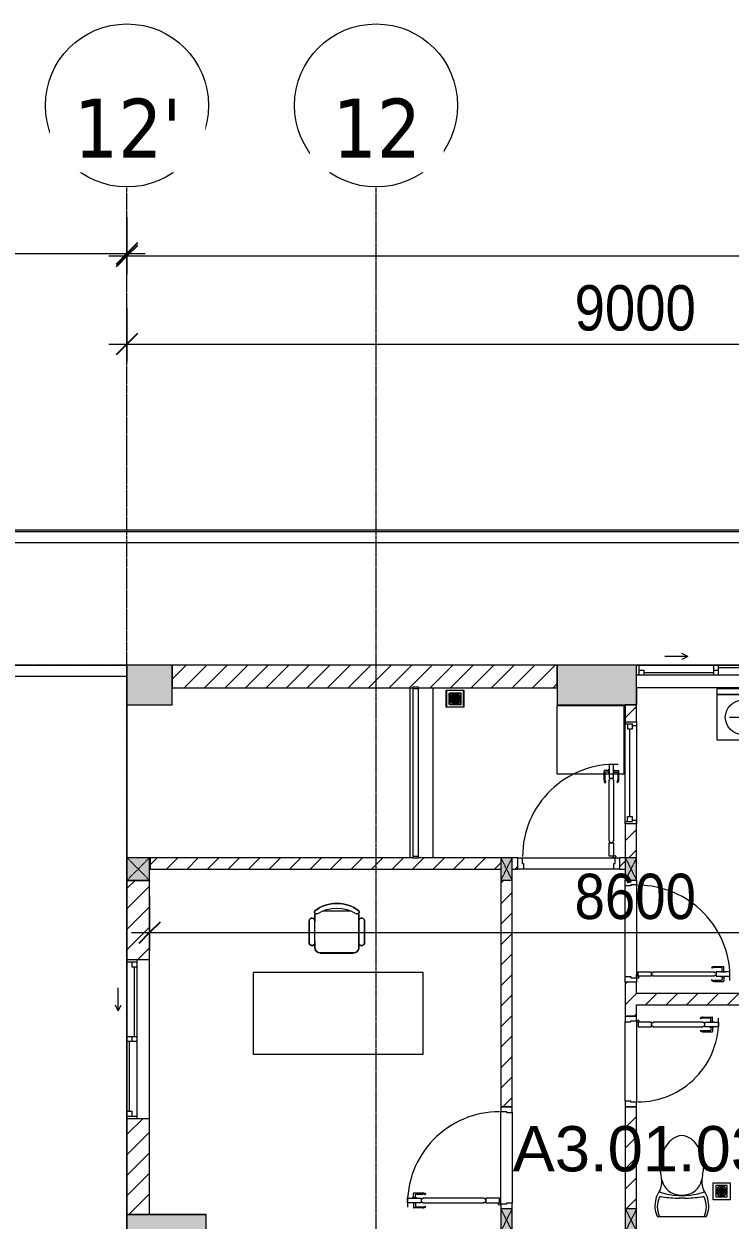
# Model space of a CAD drawing. Header units: millimetres. Extents: x 962 to 241049, y -15958 to 84407.
# Drawn here: x 168222 to 174457, y 73337 to 83899 of the extents above; entities that cross this region are included whole.
import ezdxf

# ---------------------------------------------------------------- set-up
doc = ezdxf.new("R2010")
doc.units = ezdxf.units.MM
for name, pattern in [('Dash', [6, 3, -3]), ('Grid Line', [22.225, 12.7, -3.175, 3.175, -3.175]), ('IMPORT-CENTER _3_', [10.16, 6.35, -1.27, 1.27, -1.27])]:
    doc.linetypes.add(name, pattern=pattern)
for name, color, linetype, lineweight in [('0-1', 7, 'Continuous', 5), ('A-ANNO-DIMS', 211, 'Continuous', 9), ('A-ANNO-DIMS-160', 211, 'Continuous', 9), ('A-AREA-IDEN', 2, 'Continuous', 9), ('A-DETL-GENF-1', 9, 'Continuous', 9), ('A-DOOR-1', 254, 'Continuous', 9), ('A-DOOR-2', 9, 'Continuous', 9), ('A-FLOR', 192, 'Continuous', 9), ('A-FLOR-1', 250, 'Continuous', 9), ('A-FLOR-2', 9, 'Continuous', 9), ('A-FLOR-HRAL-1', 254, 'Continuous', 9), ('A-FLOR-HRAL-2', 9, 'Continuous', 9), ('A-GLAZ', 151, 'Continuous', 9), ('A-GLAZ-1', 254, 'Continuous', 9), ('A-GLAZ-2', 9, 'Continuous', 9), ('A-WALL', 113, 'Continuous', 9), ('A-WALL-1', 253, 'Continuous', 18), ('A-WALL-2', 9, 'Continuous', 9), ('A-WALL-3', 113, 'Continuous', 18), ('A-WALL-PATT-1', 10, 'Continuous', 9), ('A-WALL-PATT-2', 111, 'Continuous', 9), ('G-IMPT', 8, 'Continuous', 9), ('G-IMPT-1', 254, 'Continuous', 9), ('G-IMPT-2', 8, 'IMPORT-CENTER _3_', 9), ('I-FURN', 30, 'Continuous', 9), ('I-FURN-1', 254, 'Continuous', 9), ('M-EQPM', 50, 'Continuous', 9), ('M-EQPM-1', 254, 'Continuous', 9), ('P-SANR-FIXT-1', 254, 'Continuous', 9), ('S-COLS', 52, 'Continuous', 9), ('S-COLS-1', 52, 'Continuous', 5), ('S-COLS-2', 7, 'Continuous', 18), ('S-COLS-4', 254, 'Continuous', 9), ('S-COLS-5', 253, 'Continuous', 18), ('S-COLS-6', 52, 'Continuous', 18), ('S-COLS-7', 52, 'Dash', 9), ('S-COLS-HDLN', 52, 'Dash', 9), ('S-COLS-HDLN-1', 9, 'Dash', 9), ('S-GRID-1', 1, 'Grid Line', 9), ('S-GRID-IDEN', 1, 'Continuous', 9)]:
    doc.layers.add(name, color=color, linetype=linetype, lineweight=lineweight)
doc.styles.add('Arial_11', font='arial_0.ttf', dxfattribs={"height": 400})
doc.styles.add('Tahoma_B', font='tahomabd_0.ttf', dxfattribs={"height": 520})
doc.styles.add('UTM Avo', font='UTM Avo.ttf', dxfattribs={"width": 0.9, "height": 400})
doc.dimstyles.new('1_Dim_chi_tiet_2_5', dxfattribs={"dimscale": 304.8, "dimtxt": 399.720379, "dimasz": 0.629921, "dimexe": 0.524934, "dimexo": 0.0625, "dimgap": 0.052493, "dimtad": 1, "dimdec": 0, "dimrnd": 5, "dimzin": 0, "dimdsep": 46, "dimtxsty": 'UTM Avo', "dimblk1": 'OBLIQUE', "dimblk2": 'OBLIQUE', "dimsah": 1, "dimcen": 0.09, "dimdle": 0.524934, "dimazin": 0, "dimtfac": 1, "dimtdec": 4, "dimtix": 1, "dimtmove": 0, "dimatfit": 3, "dimfxl": 1.049869, "dimfxlon": 1, "dimtvp": 1, "dimtolj": 1, "dimtzin": 0, "dimarcsym": 2})
doc.dimstyles.new('1_Dim_chi_tiet_2_5_1', dxfattribs={"dimscale": 304.8, "dimtxt": 399.720379, "dimasz": 0.629921, "dimexe": 0.524934, "dimexo": 0.0625, "dimgap": 0.052493, "dimtad": 1, "dimdec": 0, "dimrnd": 5, "dimzin": 0, "dimdsep": 46, "dimtxsty": 'UTM Avo', "dimblk1": 'OBLIQUE', "dimblk2": 'OBLIQUE', "dimsah": 1, "dimcen": 0.09, "dimdle": 0.524934, "dimazin": 0, "dimtfac": 1, "dimtdec": 4, "dimtix": 1, "dimtmove": 0, "dimatfit": 3, "dimfxl": 1.049869, "dimfxlon": 1, "dimtvp": 1, "dimtolj": 1, "dimtzin": 0, "dimarcsym": 2})
pattern_1 = [(45, (0, 0), (-90.50967, 90.50967), [])]
pattern_2 = [(45, (63179.03, 0), (-90.50967, 90.50967), [])]

# ---------------------------------------------------------------- blocks, each defined once
blk = doc.blocks.new('NCV_TKTC_KET CAU_rvt-1-TKCS_MB TẦNG 1')
at = {"layer": 'S-COLS-1'}
for points in [[(106353, 77887), (106353, 78237), (105953, 78237), (105953, 77887), (106088, 77887)], [(110452, 77887), (110452, 78237), (109752, 78237), (109752, 77887)]]:
    blk.add_hatch(color=256, dxfattribs=at).paths.add_polyline_path(points)
h = blk.add_hatch(color=256, dxfattribs=at)
h.paths.add_polyline_path([(106653, 73037), (106653, 73387), (105953, 73387), (105953, 73037), (106088, 73037)])
h.paths.add_polyline_path([(105978, 73182), (105978, 73192), (106028, 73192), (106028, 73182)])
at = {"layer": 'A-FLOR-1'}
for p, q in [((105953, 77887), (105953, 76537)), ((105952, 76537), (105952, 69962)), ((106158, 76537), (106153, 76537))]:
    blk.add_line(p, q, dxfattribs=at)
at = {"layer": 'S-COLS-2'}
for p, q in [((106353, 78237), (105953, 78237)), ((105953, 78237), (105953, 77887)), ((106353, 77887), (106353, 78237)), ((109752, 78237), (109752, 77887)), ((110452, 78237), (109752, 78237)), ((110452, 77887), (110452, 78037)), ((105953, 77887), (106353, 77887)), ((109752, 77887), (110452, 77887)), ((106653, 73387), (105953, 73387)), ((105953, 73387), (105953, 73037)), ((106653, 73037), (106653, 73387))]:
    blk.add_line(p, q, dxfattribs=at)
blk = doc.blocks.new('DOOR_CW_01 CANH MO-PANEL KINH - DIW_01-900x2200-CỬA GỖ VÂN LAMINATE-V86-TKCS_MB TẦNG 1')
at = {"layer": 'A-DETL-GENF-1'}
for p, q in [((-397, -182), (-397, -62)), ((-397, -62), (-357, -62)), ((-357, -62), (-357, -182)), ((-357, -182), (-397, -182)), ((-397, -196), (-391, -196)), ((-397, -738), (-397, -196)), ((-391, -196), (-391, -182)), ((-391, -182), (-363, -182)), ((-363, -182), (-363, -196)), ((-357, -196), (-363, -196)), ((-357, -196), (-357, -738)), ((-442, -737), (-442, -816)), ((-434, -711), (-427, -716)), ((-434, -800), (-434, -737)), ((-397, -738), (-391, -738)), ((-391, -752), (-391, -738)), ((-357, -738), (-363, -738)), ((-363, -738), (-363, -752)), ((-320, -711), (-327, -716)), ((-320, -800), (-320, -737)), ((-312, -737), (-312, -816)), ((-399, -820), (-438, -820)), ((-399, -804), (-430, -804)), ((-399, -792), (-399, -832)), ((-397, -792), (-399, -792)), ((-399, -832), (-397, -832)), ((-357, -752), (-397, -752)), ((-397, -752), (-397, -872)), ((-397, -792), (-397, -832)), ((-363, -752), (-391, -752)), ((-357, -872), (-357, -752)), ((-357, -792), (-357, -832)), ((-357, -792), (-355, -792)), ((-355, -832), (-357, -832)), ((-355, -792), (-355, -832)), ((-355, -804), (-324, -804)), ((-355, -820), (-316, -820)), ((-397, -872), (-357, -872))]:
    blk.add_line(p, q, dxfattribs=at)
blk.add_circle((-407, -60), 10, dxfattribs=at)
for centre, radius, start, end in [((-407, -60), 814, 268, 0), ((-397, -737), 45, 145, 180), ((-397, -737), 37, 145, 180), ((-357, -737), 37, 0, 35), ((-357, -737), 45, 360, 35), ((-438, -816), 4, 180, 270), ((-430, -800), 4, 180, 270), ((-324, -800), 4, 270, 0), ((-316, -816), 4, 270, 0)]:
    blk.add_arc(centre, radius, start, end, dxfattribs=at)
at = {"layer": 'A-DOOR-2'}
for p, q in [((-450, -50), (-450, 50)), ((-450, 50), (-400, 50)), ((-400, 50), (-400, 0)), ((400, 0), (400, 50)), ((400, 50), (450, 50)), ((-410, -50), (-450, -50)), ((-410, 0), (-410, -50)), ((-400, 0), (-410, 0)), ((-407, -50), (-382, -50)), ((410, 0), (400, 0)), ((410, -50), (410, 0)), ((450, -50), (410, -50))]:
    blk.add_line(p, q, dxfattribs=at)
blk = doc.blocks.new('DOOR_CW_01 CANH MO-PANEL KINH - DIG_02-800x2200-CỬA NHÔM KÍNH-400864-TKCS_MB TẦNG 1')
at = {"layer": 'A-DETL-GENF-1'}
for p, q in [((-347, 772), (-307, 772)), ((-347, 652), (-347, 772)), ((-307, 772), (-307, 652)), ((-392, 637), (-392, 716)), ((-349, 720), (-388, 720)), ((-384, 700), (-384, 637)), ((-349, 704), (-380, 704)), ((-349, 732), (-347, 732)), ((-349, 692), (-349, 732)), ((-347, 692), (-349, 692)), ((-347, 692), (-347, 732)), ((-307, 652), (-347, 652)), ((-347, 638), (-341, 638)), ((-347, 638), (-347, 196)), ((-313, 652), (-341, 652)), ((-341, 652), (-341, 638)), ((-313, 638), (-313, 652)), ((-307, 638), (-313, 638)), ((-307, 692), (-307, 732)), ((-305, 732), (-307, 732)), ((-307, 692), (-305, 692)), ((-307, 196), (-307, 638)), ((-305, 692), (-305, 732)), ((-305, 720), (-266, 720)), ((-305, 704), (-274, 704)), ((-270, 700), (-270, 637)), ((-262, 637), (-262, 716)), ((-384, 611), (-377, 616)), ((-270, 611), (-277, 616)), ((-347, 196), (-341, 196)), ((-307, 182), (-347, 182)), ((-347, 182), (-347, 62)), ((-341, 196), (-341, 182)), ((-341, 182), (-313, 182)), ((-307, 196), (-313, 196)), ((-313, 182), (-313, 196)), ((-307, 62), (-307, 182)), ((-347, 62), (-307, 62))]:
    blk.add_line(p, q, dxfattribs=at)
blk.add_circle((-357, 60), 10, dxfattribs=at)
for centre, radius, start, end in [((-357, 60), 714, 360, 92), ((-388, 716), 4, 90, 180), ((-347, 637), 45, 180, 215), ((-380, 700), 4, 90, 180), ((-347, 637), 37, 180, 215), ((-307, 637), 37, 325, 0), ((-274, 700), 4, 0, 90), ((-307, 637), 45, 325, 0), ((-266, 716), 4, 0, 90)]:
    blk.add_arc(centre, radius, start, end, dxfattribs=at)
at = {"layer": 'A-DOOR-2'}
for p, q in [((-360, 50), (-400, 50)), ((-400, 50), (-400, -50)), ((-360, 0), (-360, 50)), ((-350, 0), (-360, 0)), ((-357, 50), (-332, 50)), ((-350, -50), (-350, 0)), ((360, 0), (350, 0)), ((350, 0), (350, -50)), ((400, 50), (360, 50)), ((360, 50), (360, 0)), ((400, -50), (400, 50)), ((-400, -50), (-350, -50)), ((350, -50), (400, -50))]:
    blk.add_line(p, q, dxfattribs=at)
blk = doc.blocks.new('DOOR_CW_01 CANH MO-PANEL KINH - DIW_01-900x2200-CỬA GỖ VÂN LAMINATE-V24-TKCS_MB TẦNG 1')
at = {"layer": 'A-DETL-GENF-1'}
for p, q in [((-397, 872), (-357, 872)), ((-397, 752), (-397, 872)), ((-357, 872), (-357, 752)), ((-442, 737), (-442, 816)), ((-399, 820), (-438, 820)), ((-434, 800), (-434, 737)), ((-399, 804), (-430, 804)), ((-399, 832), (-397, 832)), ((-399, 792), (-399, 832)), ((-397, 792), (-399, 792)), ((-397, 792), (-397, 832)), ((-357, 752), (-397, 752)), ((-363, 752), (-391, 752)), ((-391, 752), (-391, 738)), ((-363, 738), (-363, 752)), ((-357, 792), (-357, 832)), ((-355, 832), (-357, 832)), ((-357, 792), (-355, 792)), ((-355, 792), (-355, 832)), ((-355, 820), (-316, 820)), ((-355, 804), (-324, 804)), ((-320, 800), (-320, 737)), ((-312, 737), (-312, 816)), ((-434, 711), (-427, 716)), ((-397, 738), (-391, 738)), ((-397, 738), (-397, 196)), ((-357, 738), (-363, 738)), ((-357, 196), (-357, 738)), ((-320, 711), (-327, 716)), ((-397, 196), (-391, 196)), ((-357, 182), (-397, 182)), ((-397, 182), (-397, 62)), ((-391, 196), (-391, 182)), ((-391, 182), (-363, 182)), ((-357, 196), (-363, 196)), ((-363, 182), (-363, 196)), ((-357, 62), (-357, 182)), ((-397, 62), (-357, 62))]:
    blk.add_line(p, q, dxfattribs=at)
blk.add_circle((-407, 60), 10, dxfattribs=at)
for centre, radius, start, end in [((-407, 60), 814, 360, 92), ((-438, 816), 4, 90, 180), ((-430, 800), 4, 90, 180), ((-324, 800), 4, 360, 90), ((-316, 816), 4, 0, 90), ((-397, 737), 45, 180, 215), ((-397, 737), 37, 180, 215), ((-357, 737), 37, 325, 0), ((-357, 737), 45, 325, 0)]:
    blk.add_arc(centre, radius, start, end, dxfattribs=at)
at = {"layer": 'A-DOOR-2'}
for p, q in [((-410, 50), (-450, 50)), ((-410, 0), (-410, 50)), ((-400, 0), (-410, 0)), ((-407, 50), (-382, 50)), ((-400, -50), (-400, 0)), ((410, 0), (400, 0)), ((400, 0), (400, -50)), ((450, 50), (410, 50)), ((410, 50), (410, 0)), ((450, -50), (450, 50)), ((-450, -50), (-400, -50)), ((400, -50), (450, -50))]:
    blk.add_line(p, q, dxfattribs=at)
blk = doc.blocks.new('TOILET - TOILET-400871-TKCS_MB TẦNG 1')
at = {"layer": 'P-SANR-FIXT-1'}
for p, q in [((-172, 330), (-179, 355)), ((172, 330), (179, 355)), ((214, 19), (-214, 19)), ((194, 20), (-194, 20))]:
    blk.add_line(p, q, dxfattribs=at)
for centre, radius, start, end in [((45, 529), 218, 115.2282, 156.7784), ((0, 624), 112, 64.7718, 115.2282), ((-45, 529), 218, 23.2216, 64.7718), ((137, 461), 330, 152.3122, 185.6513), ((-137, 461), 330, 356.3165, 27.6878), ((-719, 298), 544, 4.5441, 13.9464), ((-1948, 805), 2171, 349.1051, 350.319), ((-343, 327), 167, 332.62, 4.5441), ((0, 384), 180, 197.4036, 232.5964), ((0, 384), 180, 307.4036, 342.5964), ((343, 327), 167, 175.4559, 207.38), ((719, 298), 544, 169.7121, 175.4559), ((-4, 116), 234, 144.7853, 164.7039), ((-195, 224), 13.8, 71.0073, 129.3276), ((1, 792), 587, 251.0073, 264.1678), ((0, 416), 206, 237.9268, 270), ((0, 416), 206, 270, 302.0732), ((-1, 792), 587, 275.8322, 288.9927), ((195, 224), 13.8, 50.6724, 108.9927), ((4, 116), 234, 15.2961, 35.2147), ((2, 114), 240, 164.7039, 183.5487), ((-10, 107), 207, 156.2862, 203.7138), ((-189, 186), 11.7, 82.4212, 154.5895), ((179, 2951), 2778, 262.4212, 262.7649), ((-14, 1400), 1216, 262.593, 269.6026), ((0, 787), 581, 264.1678, 275.8322), ((0, 3463), 3278, 269.6026, 270.3974), ((14, 1400), 1216, 270.3974, 277.407), ((-179, 2951), 2778, 277.2351, 277.5788), ((189, 186), 11.7, 25.4105, 97.5788), ((10, 107), 207, 336.2862, 23.7138), ((-2, 114), 240, 356.4513, 15.2961), ((-46, 111), 192, 183.5487, 208.7191), ((-194, 26), 6.48, 203.7138, 267.6832), ((194, 26), 6.48, 272.3168, 336.2862), ((46, 111), 192, 331.2809, 356.4513)]:
    blk.add_arc(centre, radius, start, end, dxfattribs=at)
blk = doc.blocks.new('BAN LV A - BAN LV A_dwg_ban hoc2-348006-TKCS_MB TẦNG 1')
at = {"layer": 'I-FURN'}
for p, q in [((146, 437), (-146, 437)), ((-243, 354), (-243, 162)), ((-194, 389), (-194, 113)), ((194, 113), (194, 389)), ((194, 351), (194, 151)), ((244, 162), (244, 354)), ((-121, 65), (121, 65))]:
    blk.add_line(p, q, dxfattribs=at)
at = {"layer": 'I-FURN', "flags": 128}
blk.add_lwpolyline([(-738, 611), (-738, 1331), (-155, 1331), (762, 1331), (762, 611)], close=True, dxfattribs=at)
at = {"layer": 'I-FURN'}
for centre, radius, start, end in [((-146, 389), 48.6, 90, 180), ((146, 389), 48.6, 360, 90), ((-219, 347), 25.3, 343.7398, 163.7398), ((219, 347), 25.3, 16.2602, 170.7054), ((-219, 155), 25.3, 163.7398, 16.2602), ((-146, 113), 48.6, 180, 207.5844), ((146, 113), 48.6, 332.4156, 0), ((219, 155), 25.3, 189.2946, 16.2602), ((-180, 75), 17.8, 57.9726, 216.6901), ((0, 324), 324, 233.1301, 306.8699), ((0, 359), 318, 237.5758, 302.4242), ((180, 75), 17.8, 323.3099, 122.0274)]:
    blk.add_arc(centre, radius, start, end, dxfattribs=at)
blk = doc.blocks.new('BAN LV A - BAN LV A_dwg-348005-TKCS_MB TẦNG 1')
at = {"extrusion": (0, 0, -1), "zscale": -1, "rotation": 180}
blk.add_blockref('BAN LV A - BAN LV A_dwg_ban hoc2-348006-TKCS_MB TẦNG 1', (-729, 1384), dxfattribs=at)
blk = doc.blocks.new('BAN LV A - BAN LV A-348231-TKCS_MB TẦNG 1')
at = {"layer": 'I-FURN-1'}
for p, q in [((535, 1270), (535, 1236)), ((923, 1233), (923, 1270)), ((486, 1222), (486, 1029)), ((973, 1029), (973, 1222)), ((535, 1029), (535, 995)), ((923, 995), (923, 1032)), ((583, 946), (875, 946)), ((1491, 773), (-9, 773)), ((-9, 773), (-9, 53)), ((1491, 53), (1491, 773)), ((-9, 53), (1491, 53))]:
    blk.add_line(p, q, dxfattribs=at)
for centre, radius, start, end in [((729, 1060), 324, 53.1301, 126.8699), ((549, 1308), 17.8, 143.3099, 240.596), ((583, 1270), 48.6, 152.4156, 180), ((909, 1308), 17.8, 299.404, 36.6901), ((875, 1270), 48.6, 360, 27.5844), ((510, 1229), 25.3, 16.2602, 196.2602), ((948, 1229), 25.3, 343.7398, 170.7054), ((510, 1036), 25.3, 196.2602, 343.7398), ((583, 995), 48.6, 180, 270), ((875, 995), 48.6, 270, 360), ((948, 1036), 25.3, 189.2946, 343.7398)]:
    blk.add_arc(centre, radius, start, end, dxfattribs=at)
blk.add_blockref('BAN LV A - BAN LV A_dwg-348005-TKCS_MB TẦNG 1', (0, 0))
blk = doc.blocks.new('MAY GIAT - MAY GIAT_dwg-348053-TKCS_MB TẦNG 1')
at = {"layer": 'G-IMPT-1', "flags": 128}
blk.add_lwpolyline([(5, 597), (5, 2), (605, 2), (605, 597)], close=True, dxfattribs=at)
blk = doc.blocks.new('MAY GIAT - MAY GIAT-348233-TKCS_MB TẦNG 1')
at = {"layer": 'I-FURN-1'}
for p, q in [((5, 597), (5, 2)), ((605, 597), (5, 597)), ((605, 2), (605, 597)), ((5, 2), (605, 2))]:
    blk.add_line(p, q, dxfattribs=at)
blk.add_blockref('MAY GIAT - MAY GIAT_dwg-348053-TKCS_MB TẦNG 1', (0, 0))
blk = doc.blocks.new('THU NUOC - THU NUOC-V67-TKCS_MB TẦNG 1')
at = {"layer": 'M-EQPM-1'}
for p, q in [((-66, -71), (-66, 79)), ((-66, 79), (84, 79)), ((59, 54), (-41, 54)), ((-41, 54), (-41, -46)), ((-23, 20), (41, 20)), ((41, 14), (-23, 14)), ((-23, 7), (1, 7)), ((1, 1), (-23, 1)), ((-11, 32), (28, 32)), ((28, 26), (-11, 26)), ((-1, 44), (19, 44)), ((19, 38), (-1, 38)), ((1, 7), (1, 1)), ((17, 1), (17, 7)), ((17, 7), (41, 7)), ((41, 1), (17, 1)), ((59, -46), (59, 54)), ((84, 79), (84, -71)), ((84, -71), (-66, -71)), ((-41, -46), (59, -46)), ((-23, -5), (41, -5)), ((41, -11), (-23, -11)), ((-11, -17), (28, -17)), ((28, -23), (-11, -23)), ((-1, -30), (19, -30)), ((19, -36), (-1, -36))]:
    blk.add_line(p, q, dxfattribs=at)
for centre, radius, start, end in [((9, 4), 45, 0, 180), ((9, 4), 45, 360, 180), ((9, 4), 45, 180, 0), ((9, 4), 45, 180, 360), ((-23, 17), 3, 90, 270), ((-23, 4), 3, 90, 270), ((-11, 29), 3, 90, 270), ((-1, 41), 3, 90, 270), ((19, 41), 3, 270, 90), ((28, 29), 3, 270, 90), ((41, 17), 3, 270, 90), ((41, 4), 3, 270, 90), ((-23, -8), 3, 90, 270), ((-11, -20), 3, 90, 270), ((-1, -33), 3, 90, 270), ((19, -33), 3, 270, 90), ((28, -20), 3, 270, 90), ((41, -8), 3, 270, 90)]:
    blk.add_arc(centre, radius, start, end, dxfattribs=at)
blk = doc.blocks.new('Railing - 50 x 10mm-457210-TKCS_MB TẦNG 1')
at = {"layer": 'A-FLOR-HRAL-2'}
for p, q in [((25, 5), (-25, 5)), ((-25, 5), (-25, -5)), ((25, -5), (25, 5)), ((-25, -5), (25, -5))]:
    blk.add_line(p, q, dxfattribs=at)
blk = doc.blocks.new('Railing - Railing-987313-TKCS_MB TẦNG 1')
at = {"layer": 'A-FLOR-HRAL-2'}
for p, q in [((85569, 68771), (85569, 67286)), ((85619, 67286), (85619, 68771))]:
    blk.add_line(p, q, dxfattribs=at)
for p in [(85594, 68776), (85594, 67281)]:
    blk.add_blockref('Railing - 50 x 10mm-457210-TKCS_MB TẦNG 1', p)
blk = doc.blocks.new('G1_SOF - BO TRU - 100x200-745959-TKCS_MB TẦNG 1')
at = {"layer": 'S-COLS'}
blk.add_hatch(color=256, dxfattribs=at).paths.add_polyline_path([(50, -100), (50, 100), (-50, 100), (-50, -100)])
at = {"layer": 'S-COLS-5'}
for p, q in [((50, 100), (-50, 100)), ((-50, 100), (-50, -100)), ((50, -100), (50, 100)), ((-50, -100), (50, -100))]:
    blk.add_line(p, q, dxfattribs=at)
at = {"layer": 'S-COLS-HDLN-1'}
for p, q in [((50, 100), (-50, -100)), ((-50, 100), (50, -100))]:
    blk.add_line(p, q, dxfattribs=at)
blk = doc.blocks.new('DOOR_CW_01 CANH MO-PANEL KINH - DIG_01-900x2200-CỬA NHÔM KÍNH-400860-TKCS_MB TẦNG 1')
at = {"layer": 'A-DETL-GENF-1'}
for p, q in [((-397, -182), (-397, -62)), ((-397, -62), (-357, -62)), ((-357, -62), (-357, -182)), ((-357, -182), (-397, -182)), ((-397, -196), (-391, -196)), ((-397, -738), (-397, -196)), ((-391, -196), (-391, -182)), ((-391, -182), (-363, -182)), ((-363, -182), (-363, -196)), ((-357, -196), (-363, -196)), ((-357, -196), (-357, -738)), ((-442, -737), (-442, -816)), ((-434, -711), (-427, -716)), ((-434, -800), (-434, -737)), ((-397, -738), (-391, -738)), ((-391, -752), (-391, -738)), ((-357, -738), (-363, -738)), ((-363, -738), (-363, -752)), ((-320, -711), (-327, -716)), ((-320, -800), (-320, -737)), ((-312, -737), (-312, -816)), ((-399, -820), (-438, -820)), ((-399, -804), (-430, -804)), ((-399, -792), (-399, -832)), ((-397, -792), (-399, -792)), ((-399, -832), (-397, -832)), ((-357, -752), (-397, -752)), ((-397, -752), (-397, -872)), ((-397, -792), (-397, -832)), ((-363, -752), (-391, -752)), ((-357, -872), (-357, -752)), ((-357, -792), (-357, -832)), ((-357, -792), (-355, -792)), ((-355, -832), (-357, -832)), ((-355, -792), (-355, -832)), ((-355, -804), (-324, -804)), ((-355, -820), (-316, -820)), ((-397, -872), (-357, -872))]:
    blk.add_line(p, q, dxfattribs=at)
blk.add_circle((-407, -60), 10, dxfattribs=at)
for centre, radius, start, end in [((-407, -60), 814, 268, 0), ((-397, -737), 45, 145, 180), ((-397, -737), 37, 145, 180), ((-357, -737), 37, 0, 35), ((-357, -737), 45, 360, 35), ((-438, -816), 4, 180, 270), ((-430, -800), 4, 180, 270), ((-324, -800), 4, 270, 0), ((-316, -816), 4, 270, 0)]:
    blk.add_arc(centre, radius, start, end, dxfattribs=at)
at = {"layer": 'A-DOOR-2'}
for p, q in [((-450, -50), (-450, 50)), ((-450, 50), (-400, 50)), ((-400, 50), (-400, 0)), ((400, 0), (400, 50)), ((400, 50), (450, 50)), ((450, 50), (450, -50)), ((-410, -50), (-450, -50)), ((-410, 0), (-410, -50)), ((-400, 0), (-410, 0)), ((-407, -50), (-382, -50)), ((410, 0), (400, 0)), ((410, -50), (410, 0)), ((450, -50), (410, -50))]:
    blk.add_line(p, q, dxfattribs=at)
blk = doc.blocks.new('GIUONG NGU-2TAB-1600x2000 - GIUONG NGU-2TAB-1600x2000-842839-TKCS_MB TẦNG 1')
at = {"layer": 'I-FURN-1'}
for p, q in [((458, 0), (8, 0)), ((8, 0), (8, -50)), ((458, -50), (458, 0)), ((2108, 0), (458, 0)), ((458, 0), (458, -50)), ((458, 0), (2108, 0)), ((2108, -50), (2108, 0)), ((458, -50), (8, -50)), ((8, -50), (8, -450)), ((8, -50), (458, -50)), ((458, -50), (8, -50)), ((8, -50), (8, -450)), ((233, -87), (233, -413)), ((458, -450), (458, -50)), ((2108, -50), (458, -50)), ((458, -50), (458, -1939)), ((458, -50), (2108, -50)), ((458, -1939), (458, -50)), ((458, -450), (458, -50)), ((458, -50), (2108, -50)), ((508, -100), (2058, -100)), ((508, -1939), (508, -100)), ((2058, -100), (2058, -1939)), ((2558, 0), (2108, 0)), ((2108, 0), (2108, -50)), ((2558, -50), (2108, -50)), ((2108, -50), (2108, -450)), ((2108, -1939), (2108, -50)), ((2108, -50), (2558, -50)), ((2108, -50), (2558, -50)), ((2108, -450), (2108, -50)), ((2108, -50), (2108, -1939)), ((2333, -87), (2333, -413)), ((2558, -50), (2558, 0)), ((2558, -450), (2558, -50)), ((2558, -50), (2558, -450)), ((120, -250), (347, -250)), ((2446, -250), (2220, -250)), ((8, -450), (458, -450)), ((8, -450), (458, -450)), ((2108, -450), (2558, -450)), ((2558, -450), (2108, -450)), ((1997, -2000), (570, -2000)), ((570, -2050), (1997, -2050)), ((1997, -2050), (570, -2050))]:
    blk.add_line(p, q, dxfattribs=at)
for centre in [(233, -250), (2333, -250)]:
    blk.add_circle(centre, 151, dxfattribs=at)
for centre, radius, start, end in [((570, -1939), 111, 180, 270), ((570, -1939), 111, 180, 270), ((570, -1939), 61.1, 180, 270), ((1997, -1939), 111, 270, 360), ((1997, -1939), 61.1, 270, 0), ((1997, -1939), 111, 270, 0)]:
    blk.add_arc(centre, radius, start, end, dxfattribs=at)
blk = doc.blocks.new('M_Fixed - 900 x 1400-553070-TKCS_MB TẦNG 1')
at = {"layer": 'A-GLAZ-2'}
for p, q in [((-450, 63), (-431, 63)), ((-431, 63), (-431, 0)), ((-431, 44), (-387, 44)), ((-387, 44), (-387, 0)), ((-387, 22), (387, 22)), ((387, 44), (387, 0)), ((431, 44), (387, 44)), ((431, 63), (431, 0)), ((449, 63), (431, 63)), ((-450, -37), (-418, -37)), ((-431, 0), (-387, 0)), ((-418, 0), (-418, -37)), ((387, 0), (431, 0)), ((418, 0), (418, -37)), ((450, -37), (418, -37))]:
    blk.add_line(p, q, dxfattribs=at)
blk = doc.blocks.new('NCV_TKTC_TANG 1_rvt-1-TKCS_MB TẦNG 1')
at = {"layer": 'A-WALL-PATT-1'}
h = blk.add_hatch(dxfattribs=at)
h.set_pattern_fill('FP_1', color=256, style=0, pattern_type=2)
h.set_pattern_definition(pattern_1)
h.paths.add_polyline_path([(110453, 76537), (110453, 76837), (110353, 76837), (110353, 76537)])
h.paths.add_polyline_path([(110353, 77737), (110453, 77737), (110453, 77887), (110353, 77887)])
h = blk.add_hatch(dxfattribs=at)
h.set_pattern_fill('FP_1', color=256, style=0, pattern_type=2)
h.set_pattern_definition(pattern_1)
h.paths.add_polyline_path([(109253, 76437), (109253, 76537), (106158, 76537), (106158, 76437), (108506, 76437)])
h = blk.add_hatch(dxfattribs=at)
h.set_pattern_fill('FP_1', color=256, style=0, pattern_type=2)
h.set_pattern_definition(pattern_1)
h.paths.add_polyline_path([(110303, 76437), (110353, 76437), (110353, 76537), (110303, 76537), (110303, 76525)])
h.paths.add_polyline_path([(109353, 76437), (109403, 76437), (109403, 76537), (109353, 76537), (109353, 76525)])
h = blk.add_hatch(dxfattribs=at)
h.set_pattern_fill('FP_1', color=256, style=0, pattern_type=2)
h.set_pattern_definition(pattern_1)
h.paths.add_polyline_path([(109353, 74337), (109353, 76337), (109253, 76337), (109253, 74337), (109312, 74337)])
h = blk.add_hatch(dxfattribs=at)
h.set_pattern_fill('FP_1', color=256, style=0, pattern_type=2)
h.set_pattern_definition(pattern_1)
h.paths.add_polyline_path([(110453, 73437), (110453, 74337), (110353, 74337), (110353, 73437)])
h.paths.add_polyline_path([(110453, 75137), (110453, 75437), (110353, 75437), (110353, 75137)])
h = blk.add_hatch(dxfattribs=at)
h.set_pattern_fill('FP_1', color=256, style=0, pattern_type=2)
h.set_pattern_definition(pattern_1)
h.paths.add_polyline_path([(110453, 75237), (112353, 75237), (112353, 75337), (110453, 75337)])
at = {"layer": 'A-FLOR-2'}
for p, q in [((110453, 78037), (110453, 77887)), ((106158, 76437), (106153, 76437)), ((110253, 76437), (109453, 76437)), ((110353, 75487), (110353, 76287)), ((110453, 76297), (110453, 75477)), ((110353, 74387), (110353, 75087)), ((109253, 73477), (109253, 74297)), ((109353, 74287), (109353, 73487)), ((106153, 73387), (106653, 73387))]:
    blk.add_line(p, q, dxfattribs=at)
at = {"layer": 'A-WALL-1'}
for p, q in [((110453, 77887), (110353, 77887)), ((110353, 77887), (110353, 77737)), ((110453, 77737), (110453, 77887)), ((110353, 77737), (110453, 77737)), ((110453, 76837), (110353, 76837)), ((110353, 76837), (110353, 76537)), ((110453, 76537), (110453, 76837)), ((108478, 76537), (106158, 76537)), ((106158, 76537), (106158, 76437)), ((109253, 76537), (108528, 76537)), ((109403, 76537), (109353, 76537)), ((109403, 76437), (109403, 76537)), ((110353, 76537), (110303, 76537)), ((110303, 76537), (110303, 76437)), ((106158, 76437), (109253, 76437)), ((109353, 76437), (109403, 76437)), ((110303, 76437), (110353, 76437)), ((109253, 76337), (109253, 74337)), ((109353, 74337), (109353, 76337)), ((110453, 75437), (110353, 75437)), ((110353, 75437), (110353, 75137)), ((110453, 75337), (110453, 75437)), ((112353, 75337), (110453, 75337)), ((110453, 75137), (110453, 75237)), ((110453, 75237), (112253, 75237)), ((110353, 75137), (110453, 75137)), ((109253, 74337), (109353, 74337)), ((110453, 74337), (110353, 74337)), ((110353, 74337), (110353, 73437)), ((110453, 73437), (110453, 74337))]:
    blk.add_line(p, q, dxfattribs=at)
at = {"layer": 'A-WALL-2'}
for p, q in [((108453, 76537), (108453, 78037)), ((108653, 78037), (108653, 76537)), ((110353, 76837), (110353, 77737)), ((110453, 77737), (110453, 76837)), ((109443, 76537), (110263, 76537)), ((110253, 76437), (109453, 76437)), ((110353, 75487), (110353, 76287)), ((110453, 76297), (110453, 75477)), ((110353, 74387), (110353, 75087)), ((110453, 75097), (110453, 74377)), ((109253, 73477), (109253, 74297)), ((109353, 74287), (109353, 73487))]:
    blk.add_line(p, q, dxfattribs=at)
at = {"layer": 'A-DOOR-1'}
for name, p, rotation in [('DOOR_CW_01 CANH MO-PANEL KINH - DIG_01-900x2200-CỬA NHÔM KÍNH-400860-TKCS_MB TẦNG 1', (109853, 76487), 180), ('DOOR_CW_01 CANH MO-PANEL KINH - DIW_01-900x2200-CỬA GỖ VÂN LAMINATE-V86-TKCS_MB TẦNG 1', (110403, 75887), 89.99999999999908), ('DOOR_CW_01 CANH MO-PANEL KINH - DIG_02-800x2200-CỬA NHÔM KÍNH-400864-TKCS_MB TẦNG 1', (110403, 74737), 269.9999999999991), ('DOOR_CW_01 CANH MO-PANEL KINH - DIW_01-900x2200-CỬA GỖ VÂN LAMINATE-V24-TKCS_MB TẦNG 1', (109303, 73887), 89.9999999999992)]:
    blk.add_blockref(name, p, dxfattribs=dict(at, rotation=rotation))
at = {"layer": 'A-FLOR-HRAL-1'}
blk.add_blockref('Railing - Railing-987313-TKCS_MB TẦNG 1', (22908, 9261), dxfattribs=at)
at = {"layer": 'A-GLAZ-1', "rotation": 89.99999999999908}
blk.add_blockref('M_Fixed - 900 x 1400-553070-TKCS_MB TẦNG 1', (110416, 77287), dxfattribs=at)
at = {"layer": 'I-FURN-1'}
for name, p in [('GIUONG NGU-2TAB-1600x2000 - GIUONG NGU-2TAB-1600x2000-842839-TKCS_MB TẦNG 1', (111154, 78027)), ('BAN LV A - BAN LV A-348231-TKCS_MB TẦNG 1', (107077, 74749))]:
    blk.add_blockref(name, p, dxfattribs=at)
at = {"layer": 'I-FURN-1', "rotation": 89.99999999999902}
blk.add_blockref('MAY GIAT - MAY GIAT-348233-TKCS_MB TẦNG 1', (110345, 77272), dxfattribs=at)
at = {"layer": 'M-EQPM-1'}
for p in [(108844, 77936), (111194, 73588)]:
    blk.add_blockref('THU NUOC - THU NUOC-V67-TKCS_MB TẦNG 1', p, dxfattribs=at)
at = {"layer": 'P-SANR-FIXT-1'}
blk.add_blockref('TOILET - TOILET-400871-TKCS_MB TẦNG 1', (110852, 73347), dxfattribs=at)
at = {"layer": 'S-COLS-4'}
for p in [(109303, 76437), (110403, 76437), (109303, 73337), (110403, 73337)]:
    blk.add_blockref('G1_SOF - BO TRU - 100x200-745959-TKCS_MB TẦNG 1', p, dxfattribs=at)
blk = doc.blocks.new('1_FAMILY RVT - W01-WxH 1400x1400xmm-411185-TKCS_MB TẦNG 1')
at = {"layer": 'A-GLAZ'}
for p, q in [((-700, 103.81), (700, 103.81)), ((-700, -96.19), (-700, 103.81)), ((700, 103.81), (700, -96.19)), ((-700, -7.29), (-680.95, -7.29)), ((700, -96.19), (-700, -96.19)), ((-700, -96.19), (-636.5, -96.19)), ((-680.95, -7.29), (-22.225, -7.29)), ((-680.95, -96.19), (-680.95, -7.29)), ((-636.5, -51.74), (-680.95, -51.74)), ((-636.5, -96.19), (-636.5, -51.74)), ((-636.5, -73.965), (-22.225, -73.965)), ((-636.5, -96.19), (-22.225, -96.19)), ((-22.225, -7.29), (22.225, -7.29)), ((-22.225, -7.29), (-22.225, -96.19)), ((22.225, -51.74), (-22.225, -51.74)), ((-22.225, -96.19), (22.225, -96.19)), ((22.225, -7.29), (636.5, -7.29)), ((22.225, -96.19), (22.225, -7.29)), ((22.225, -29.515), (636.5, -29.515)), ((22.225, -96.19), (680.95, -96.19)), ((636.5, -7.29), (700, -7.29)), ((636.5, -51.74), (636.5, -7.29)), ((680.95, -51.74), (636.5, -51.74)), ((680.95, -96.19), (680.95, -7.29)), ((680.95, -96.19), (700, -96.19)), ((248.4, -172.39), (299.2, -146.99)), ((248.4, -172.39), (299.2, -197.79)), ((248.4, -172.39), (451.6, -172.39))]:
    blk.add_line(p, q, dxfattribs=at)
blk = doc.blocks.new('1_FAMILY RVT - W01-WxH 1400x1400xmm-389822-TKCS_MB TẦNG 1')
at = {"layer": 'A-GLAZ'}
for p, q in [((248.4, 172.39), (299.2, 197.79)), ((248.4, 172.39), (299.2, 146.99)), ((248.4, 172.39), (451.6, 172.39)), ((-700, 96.19), (-700, -103.81)), ((700, 96.19), (-700, 96.19)), ((-700, 96.19), (-636.5, 96.19)), ((-700, 7.29), (-680.95, 7.29)), ((-680.95, 96.19), (-680.95, 7.29)), ((-636.5, 51.74), (-680.95, 51.74)), ((-680.95, 7.29), (-22.225, 7.29)), ((-636.5, 96.19), (-22.225, 96.19)), ((-636.5, 96.19), (-636.5, 51.74)), ((-636.5, 73.965), (-22.225, 73.965)), ((-22.225, 7.29), (-22.225, 96.19)), ((-22.225, 96.19), (22.225, 96.19)), ((22.225, 51.74), (-22.225, 51.74)), ((-22.225, 7.29), (22.225, 7.29)), ((22.225, 96.19), (680.95, 96.19)), ((22.225, 96.19), (22.225, 7.29)), ((22.225, 29.515), (636.5, 29.515)), ((22.225, 7.29), (636.5, 7.29)), ((636.5, 51.74), (636.5, 7.29)), ((680.95, 51.74), (636.5, 51.74)), ((636.5, 7.29), (700, 7.29)), ((680.95, 96.19), (700, 96.19)), ((680.95, 96.19), (680.95, 7.29)), ((700, -103.81), (700, 96.19)), ((-700, -103.81), (700, -103.81))]:
    blk.add_line(p, q, dxfattribs=at)
blk = doc.blocks.new('TKTC_XREF_251221_MB TANG 1 - TKTC_XREF_260130_MB TANG 1_dwg_$cc-V159-TKCS_MB TẦNG 1')
at = {"layer": 'G-IMPT-2'}
blk.add_line((-0.67, 0), (-0.63, 0), dxfattribs=at)
blk = doc.blocks.new('TKTC_XREF_251221_MB TANG 1 - TKTC_XREF_260130_MB TANG 1_dwg_THU NUOC - THU NUOC-444531-TKCS_MB TẦNG 1-4202124-TKCS_MB TẦNG 1')
at = {"layer": 'M-EQPM'}
for p, q in [((-23, 11), (41, 11)), ((41, 5), (-23, 5)), ((-11, 23), (28, 23)), ((28, 17), (-11, 17)), ((-1, 36), (19, 36)), ((19, 30), (-1, 30)), ((-23, -14), (41, -14)), ((41, -20), (-23, -20)), ((-11, -26), (28, -26)), ((28, -32), (-11, -32)), ((-1, -38), (19, -38)), ((19, -44), (-1, -44))]:
    blk.add_line(p, q, dxfattribs=at)
at = {"layer": 'M-EQPM', "flags": 128}
for points in [[(84, -79), (84, 71), (-66, 71), (-66, -79)], [(59, -54), (59, 46), (-41, 46), (-41, -54)]]:
    blk.add_lwpolyline(points, close=True, dxfattribs=at)
for points in [[(-23, -1), (1, -1), (1, -7), (-23, -7)], [(41, -7), (17, -7), (17, -1), (41, -1)]]:
    blk.add_lwpolyline(points, dxfattribs=at)
at = {"layer": 'M-EQPM'}
for centre, radius, start, end in [((9, -4), 45, 360, 180), ((9, -4), 45, 360, 180), ((-23, 8), 3, 90, 270), ((-11, 20), 3, 90, 270), ((-1, 33), 3, 90, 270), ((19, 33), 3, 270, 90), ((28, 20), 3, 270, 90), ((41, 8), 3, 270, 90), ((9, -4), 45, 180, 360), ((9, -4), 45, 180, 360), ((-23, -4), 3, 90, 270), ((-23, -17), 3, 90, 270), ((-11, -29), 3, 90, 270), ((-1, -41), 3, 90, 270), ((19, -41), 3, 270, 90), ((28, -29), 3, 270, 90), ((41, -4), 3, 270, 90), ((41, -17), 3, 270, 90)]:
    blk.add_arc(centre, radius, start, end, dxfattribs=at)
blk = doc.blocks.new('TKTC_XREF_251221_MB TANG 1 - TKTC_XREF_260130_MB TANG 1_dwg-4202109-TKCS_MB TẦNG 1')
at = {"layer": 'G-IMPT'}
for p, q in [((-97199, -323460), (-97199, -324810)), ((-93019, -323460), (-93019, -323462))]:
    blk.add_line(p, q, dxfattribs=at)
at = {"layer": 'G-IMPT', "flags": 128}
blk.add_lwpolyline([(-93019, -323462), (-92899, -323462), (-92899, -323460)], dxfattribs=at)
at = {"extrusion": (0, 0, -1), "zscale": -1}
blk.add_blockref('TKTC_XREF_251221_MB TANG 1 - TKTC_XREF_260130_MB TANG 1_dwg_THU NUOC - THU NUOC-444531-TKCS_MB TẦNG 1-4202124-TKCS_MB TẦNG 1', (94295, -323402), dxfattribs=at)
at = {"xscale": 90.00000000005122, "yscale": 90.00000000005122, "zscale": 90.00000000005122, "rotation": 90.37402677993775}
blk.add_blockref('TKTC_XREF_251221_MB TANG 1 - TKTC_XREF_260130_MB TANG 1_dwg_$cc-V159-TKCS_MB TẦNG 1', (-92961, -323403), dxfattribs=at)
blk = doc.blocks.new('TKTC_XREF_251221_MB TANG 1 - TKTC_XREF_251221_MB TANG 1-2038492-TKCS_MB TẦNG 1')
blk.add_blockref('TKTC_XREF_251221_MB TANG 1 - TKTC_XREF_260130_MB TANG 1_dwg-4202109-TKCS_MB TẦNG 1', (169499, 384110))
blk = doc.blocks.new('G1_SOF - BO TRU - 200x200-3051103-TKCS_MB TẦNG 1')
at = {"layer": 'S-COLS-HDLN'}
for p, q in [((-100, -100), (100, 100)), ((100, -100), (-100, 100))]:
    blk.add_line(p, q, dxfattribs=at)
blk = doc.blocks.new('Grid - M_Grid Head - Circle-353313-TKCS_MB TẦNG 1')
at = {"layer": 'S-GRID-IDEN'}
blk.add_circle((0, 0), 4.5, dxfattribs=at)
blk = doc.blocks.new('DIMBLOCK139-TKCS_MB TẦNG 1')
at = {"layer": 'A-ANNO-DIMS-160'}
for p, q in [((118132, 82192), (118132, 81712)), ((118132, 81872), (118132, 82192)), ((169132, 82192), (169132, 81712)), ((169132, 81872), (169132, 82192)), ((117972, 81872), (169292, 81872))]:
    blk.add_line(p, q, dxfattribs=at)
at = {"layer": 'A-ANNO-DIMS-160', "lineweight": 25}
for p, q in [((118132, 81872), (118228, 81968)), ((169132, 81872), (169228, 81968)), ((118132, 81872), (118036, 81776)), ((169132, 81872), (169036, 81776))]:
    blk.add_line(p, q, dxfattribs=at)
at = {"layer": 'A-ANNO-DIMS-160', "color": 0, "insert": (142947, 82392), "char_height": 400, "width": 1643.29, "attachment_point": 1, "line_spacing_factor": 1.110334, "style": 'UTM Avo'}
blk.add_mtext('51000', dxfattribs=at)
blk = doc.blocks.new('_Oblique')
at = {"color": 0, "linetype": 'ByBlock', "lineweight": -2}
blk.add_line((-0.5, -0.5), (0.5, 0.5), dxfattribs=at)
blk = doc.blocks.new('DIMBLOCK140-TKCS_MB TẦNG 1')
at = {"layer": 'A-ANNO-DIMS-160'}
for p, q in [((169132, 81392), (169132, 80912)), ((169132, 81072), (169132, 81392)), ((178132, 81392), (178132, 80912)), ((178132, 81072), (178132, 81392)), ((168972, 81072), (178132, 81072))]:
    blk.add_line(p, q, dxfattribs=at)
at = {"layer": 'A-ANNO-DIMS-160', "lineweight": 25}
for p, q in [((169132, 81072), (169228, 81168)), ((178132, 81072), (178228, 81168)), ((169132, 81072), (169036, 80976)), ((178132, 81072), (178036, 80976))]:
    blk.add_line(p, q, dxfattribs=at)
at = {"layer": 'A-ANNO-DIMS-160', "color": 0, "insert": (173084, 81592), "char_height": 400, "width": 1314.64, "attachment_point": 1, "line_spacing_factor": 1.110334, "style": 'UTM Avo'}
blk.add_mtext('9000', dxfattribs=at)
blk = doc.blocks.new('DIMBLOCK144-TKCS_MB TẦNG 1')
at = {"layer": 'A-ANNO-DIMS-160'}
for p, q in [((169132, 82170), (169132, 81690)), ((169132, 81850), (169132, 82170)), ((190432, 82170), (190432, 81690)), ((190432, 81850), (190432, 82170)), ((168972, 81850), (190592, 81850))]:
    blk.add_line(p, q, dxfattribs=at)
at = {"layer": 'A-ANNO-DIMS-160', "lineweight": 25}
for p, q in [((169132, 81850), (169228, 81946)), ((190432, 81850), (190528, 81946)), ((169132, 81850), (169036, 81754)), ((190432, 81850), (190336, 81754))]:
    blk.add_line(p, q, dxfattribs=at)
at = {"layer": 'A-ANNO-DIMS-160', "color": 0, "insert": (179097, 82370), "char_height": 400, "width": 1643.29, "attachment_point": 1, "line_spacing_factor": 1.110334, "style": 'UTM Avo'}
blk.add_mtext('21300', dxfattribs=at)
blk = doc.blocks.new('DIMBLOCK384-TKCS_MB TẦNG 1')
at = {"layer": 'A-ANNO-DIMS-160'}
for p, q in [((169332, 76195), (169332, 75715)), ((169332, 75875), (169332, 76195)), ((177932, 76195), (177932, 75715)), ((177932, 75875), (177932, 76195)), ((169172, 75875), (178092, 75875))]:
    blk.add_line(p, q, dxfattribs=at)
at = {"layer": 'A-ANNO-DIMS-160', "lineweight": 25}
for p, q in [((169332, 75875), (169428, 75971)), ((177932, 75875), (178028, 75971)), ((169332, 75875), (169236, 75779)), ((177932, 75875), (177836, 75779))]:
    blk.add_line(p, q, dxfattribs=at)
at = {"layer": 'A-ANNO-DIMS-160', "color": 0, "insert": (173084, 76395), "char_height": 400, "width": 1314.64, "attachment_point": 1, "line_spacing_factor": 1.110334, "style": 'UTM Avo'}
blk.add_mtext('8600', dxfattribs=at)

msp = doc.modelspace()

# ---------------------------------------------------------------- hatches: boundary and pattern name
at = {"layer": 'A-WALL-PATT-2'}
h = msp.add_hatch(dxfattribs=at)
h.set_pattern_fill('FP_1', color=256, style=0, pattern_type=2)
h.set_pattern_definition(pattern_2)
h.paths.add_polyline_path([(172491.3, 78036.9), (172931.5, 78036.9), (172931.5, 78236.9), (169531.6, 78236.9), (169531.6, 78036.9), (171656.6, 78036.9), (171656.6, 78041.9), (171706.6, 78041.9), (171706.6, 78036.9), (172088.3, 78036.9)])
h = msp.add_hatch(dxfattribs=at)
h.set_pattern_fill('FP_1', color=256, style=0, pattern_type=2)
h.set_pattern_definition(pattern_2)
h.paths.add_polyline_path([(169131.6, 73386.9), (169331.6, 73386.9), (169331.6, 74235.3), (169131.6, 74235.3)])
h.paths.add_polyline_path([(169331.6, 75635.3), (169331.6, 76336.9), (169131.6, 76336.9), (169131.6, 75635.3), (169267.3, 75635.3)])
at = {"layer": 'S-COLS-1'}
msp.add_hatch(color=256, dxfattribs=at).paths.add_polyline_path([(169331.6, 76336.9), (169331.6, 76536.9), (169131.6, 76536.9), (169131.6, 76336.9), (169267.3, 76336.9)])

# ---------------------------------------------------------------- linework, layer by layer
at = {"layer": 'A-FLOR'}
msp.add_line((187980.7, 79428.2), (163531.6, 79428.2), dxfattribs=at)
at = {"layer": 'A-WALL'}
for p, q in [((163531.6, 79418.2), (178131.6, 79418.2)), ((178031.6, 79318.2), (163531.6, 79318.2)), ((161352.8, 78236.9), (169131.6, 78236.9)), ((169131.6, 78136.9), (161407.7, 78136.9)), ((169331.6, 76336.9), (169131.6, 76336.9))]:
    msp.add_line(p, q, dxfattribs=at)
at = {"layer": 'A-WALL-3'}
for p, q in [((172931.5, 78236.9), (169531.6, 78236.9)), ((169531.6, 78236.9), (169531.6, 78036.9)), ((172931.5, 78036.9), (172931.5, 78236.9)), ((169531.6, 78036.9), (171656.6, 78036.9)), ((171706.6, 78036.9), (172931.5, 78036.9)), ((169131.6, 76336.9), (169131.6, 75635.3)), ((169331.6, 75635.3), (169331.6, 76336.9)), ((169131.6, 74235.3), (169131.6, 73386.9)), ((169331.6, 73386.9), (169331.6, 74235.3)), ((169131.6, 73386.9), (169331.6, 73386.9))]:
    msp.add_line(p, q, dxfattribs=at)
at = {"layer": 'S-COLS'}
msp.add_line((169131.6, 76336.9), (169331.6, 76336.9), dxfattribs=at)
at = {"layer": 'S-COLS-6'}
for p, q in [((169331.6, 76536.9), (169131.6, 76536.9)), ((169131.6, 76536.9), (169131.6, 76336.9)), ((169331.6, 76336.9), (169331.6, 76536.9))]:
    msp.add_line(p, q, dxfattribs=at)
at = {"layer": 'S-GRID-1'}
for p, q in [((169131.6, 78459.2), (169131.6, 82459.2)), ((171331.6, 78459.2), (171331.6, 82459.2)), ((169131.6, 15532), (169131.6, 78459.2)), ((171331.6, 15532), (171331.6, 78459.2)), ((192368.8, 78236.9), (96265.8, 78236.9))]:
    msp.add_line(p, q, dxfattribs=at)

# ---------------------------------------------------------------- block references
at = {"layer": '0-1'}
for name in ['NCV_TKTC_KET CAU_rvt-1-TKCS_MB TẦNG 1', 'NCV_TKTC_TANG 1_rvt-1-TKCS_MB TẦNG 1']:
    msp.add_blockref(name, (63179, 0), dxfattribs=at)
at = {"layer": 'A-GLAZ'}
for name, p, rotation in [('1_FAMILY RVT - W01-WxH 1400x1400xmm-411185-TKCS_MB TẦNG 1', (174331.5, 78140.7), 180), ('1_FAMILY RVT - W01-WxH 1400x1400xmm-389822-TKCS_MB TẦNG 1', (169227.8, 74935.3), 90)]:
    msp.add_blockref(name, p, dxfattribs=dict(at, rotation=rotation))
at = {"layer": 'M-EQPM'}
msp.add_blockref('TKTC_XREF_251221_MB TANG 1 - TKTC_XREF_251221_MB TANG 1-2038492-TKCS_MB TẦNG 1', (96831.6, 17236.9), dxfattribs=at)
at = {"layer": 'S-COLS-7', "rotation": 180}
msp.add_blockref('G1_SOF - BO TRU - 200x200-3051103-TKCS_MB TẦNG 1', (169231.6, 76436.9), dxfattribs=at)
at = {"layer": 'S-GRID-IDEN', "xscale": 159.9999999999999, "yscale": 159.9999999999999, "zscale": 159.9999999999999}
for p in [(169131.6, 83179.2), (171331.6, 83179.2)]:
    msp.add_blockref('Grid - M_Grid Head - Circle-353313-TKCS_MB TẦNG 1', p, dxfattribs=at)

# ---------------------------------------------------------------- texts
at = {"layer": 'A-AREA-IDEN', "insert": (173655.5, 73761.2), "char_height": 400, "width": 2233.6, "attachment_point": 8, "line_spacing_factor": 0.936439, "style": 'Arial_11'}
msp.add_mtext('\\pt8,16,24,32,40,48,56,64,72,80,88,96,104,112,120,128,136,144,152,160,168,176,184,192,200,208,216,224,232,240,248,256;A3.01.03', dxfattribs=at)

# ---------------------------------------------------------------- dimensions: what is measured, and where the dimension line sits
at = {"layer": 'A-ANNO-DIMS'}
for base, p1, p2, dimstyle, override, picture, middle in [((169131.6, 81871.9), (118131.6, 82191.9), (169131.6, 82191.9), '1_Dim_chi_tiet_2_5', {"dimpost": '<>', "dimfxl": 51000}, 'DIMBLOCK139-TKCS_MB TẦNG 1', (143631.6, 82094.9)), ((190431.6, 81850.2), (169131.6, 82170.2), (190431.6, 82170.2), '1_Dim_chi_tiet_2_5', {"dimpost": '<>', "dimfxl": 21300}, 'DIMBLOCK144-TKCS_MB TẦNG 1', (179781.6, 82073.2)), ((178131.6, 81071.9), (169131.6, 81391.9), (178131.6, 81391.9), '1_Dim_chi_tiet_2_5', {"dimpost": '<>', "dimfxl": 9000}, 'DIMBLOCK140-TKCS_MB TẦNG 1', (173631.6, 81294.9)), ((177931.6, 75875.5), (169331.6, 76195.5), (177931.6, 76195.5), '1_Dim_chi_tiet_2_5_1', {"dimpost": '<>', "dimfxl": 8600}, 'DIMBLOCK384-TKCS_MB TẦNG 1', (173631.6, 76098.5))]:
    dim = msp.add_linear_dim(base=base, p1=p1, p2=p2, dimstyle=dimstyle, override=override, dxfattribs=at)
    dim.commit()
    dim.dimension.update_dxf_attribs({"geometry": picture, "text_midpoint": middle})

# ---------------------------------------------------------------- next in the draw order: texts
at = {"layer": 'S-GRID-IDEN', "char_height": 520, "attachment_point": 5, "line_spacing_factor": 0.996129, "style": 'Tahoma_B', "bg_fill": 3, "box_fill_scale": 1.25, "bg_fill_color": 256, "bg_fill_true_color": 13158600, "bg_fill_transparency": 0}
for s, insert, width in [("\\pt2031.9988,4063.9976,6096.0016,8128.0004,10159.9992,12191.998,14224.002,16256.0008,18287.9996,20319.9984,22352.0024,24384.0012,26416,28447.9988,30479.9976,32512.0016,34544.0004,36575.9992,38607.998,40640.002,42672.0008,44703.9996,46735.9984,48768.0024,50800.0012,52832,54863.9988,56895.9976,58928.0016,60960.0004,62991.9992,65023.998;12'", (169138.3, 82979.5), 1112), ('\\pt2031.9988,4063.9976,6096.0016,8128.0004,10159.9992,12191.998,14224.002,16256.0008,18287.9996,20319.9984,22352.0024,24384.0012,26416,28447.9988,30479.9976,32512.0016,34544.0004,36575.9992,38607.998,40640.002,42672.0008,44703.9996,46735.9984,48768.0024,50800.0012,52832,54863.9988,56895.9976,58928.0016,60960.0004,62991.9992,65023.998;12', (171338.3, 82979.5), 921.6)]:
    msp.add_mtext(s, dxfattribs=dict(at, insert=insert, width=width))

doc.saveas('drawing.dxf')
